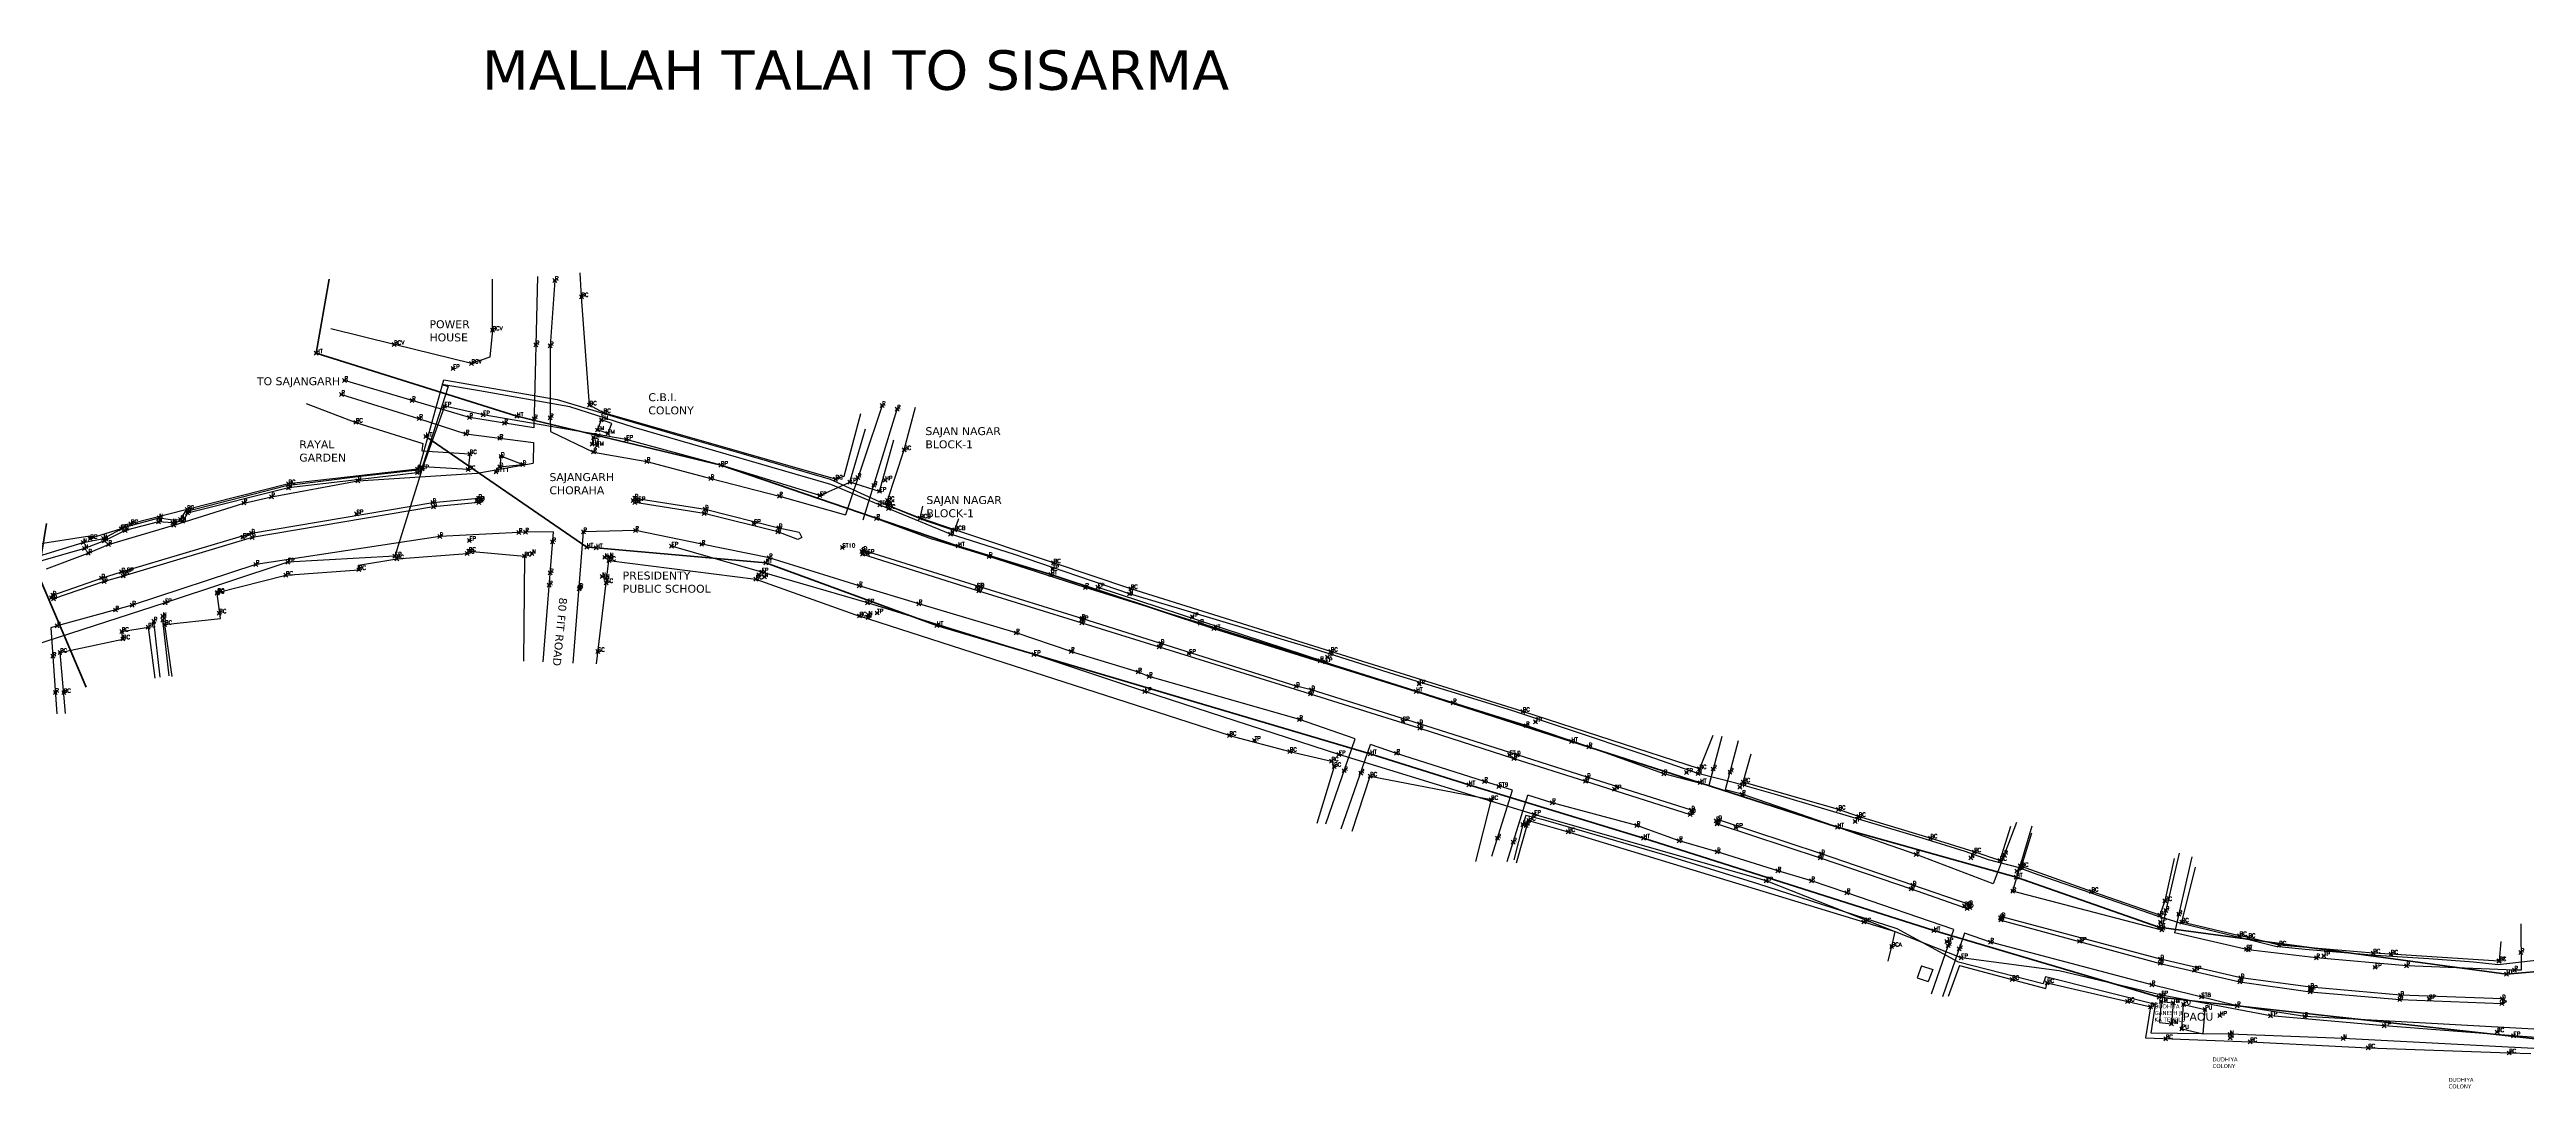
# Model space of a CAD drawing. Extents: x -8268 to 23638, y -6524 to 6806.
# Drawn here: x -1727 to -1101, y 6009 to 6272 of the extents above; entities that cross this region are included whole.
import ezdxf

# ---------------------------------------------------------------- set-up
doc = ezdxf.new("R2010")
doc.units = 0
doc.header["$MEASUREMENT"] = 0
doc.header["$PDMODE"] = 35
doc.header["$PDSIZE"] = 0.5
doc.linetypes.add('ACAD_ISO14W100', pattern=[24, 12, -3, 0, -3, 0, -3, 0, -3])
doc.layers.add('2', color=1, linetype='Continuous')
for name, color, linetype, lineweight in [('DIVIDER', 1, 'Continuous', 30), ('DRG', 6, 'Continuous', 30), ('EP', 5, 'Continuous', 30), ('H-T-LINE', 1, 'ACAD_ISO14W100', 40), ('NALA', 4, 'Continuous', 30), ('PILLAR', 7, 'Continuous', 35), ('ROAD', 9, 'Continuous', 30), ('TEXT', 7, 'Continuous', 30)]:
    doc.layers.add(name, color=color, linetype=linetype, lineweight=lineweight)
doc.styles.get("Standard").update_dxf_attribs({"font": 'simplex.shx'})

msp = doc.modelspace()

# ---------------------------------------------------------------- linework, layer by layer
for p in [(-1599.679, 6213.211), (-1593.003, 6209.093), (-1615.457, 6200.606), (-1660.009, 6194.825), (-1640.342, 6196.987), (-1620.795, 6192.234), (-1604.515, 6196.908), (-1600.873, 6196.667), (-1652.858, 6187.945), (-1625.447, 6190.935), (-1653.639, 6184.389), (-1635.809, 6182.856), (-1627.604, 6181.452), (-1617.814, 6179.207), (-1609.29, 6178.864), (-1590.924, 6181.693), (-1587.373, 6179.776), (-1517.006, 6181.608), (-1513.204, 6180.704), (-1650, 6177.341), (-1633.966, 6178.31), (-1632.333, 6173.786), (-1622.204, 6174.399), (-1621.264, 6178.547), (-1613.657, 6173.305), (-1612.467, 6177.146), (-1604.957, 6178.227), (-1600.909, 6178.506), (-1589.92, 6173.497), (-1588.952, 6175.407), (-1587.954, 6177.971), (-1586.287, 6174.486), (-1581.641, 6173.029), (-1621.208, 6169.389), (-1613.32, 6168.749), (-1607.842, 6166.683), (-1590.304, 6171.852), (-1589.956, 6169.837), (-1589.038, 6171.477), (-1576.46, 6167.435), (-1557.735, 6166.483), (-1511.4, 6170.379), (-1667.047, 6160.746), (-1667.03, 6161.771), (-1649.539, 6162.551), (-1634.465, 6164.614), (-1634.398, 6165.486), (-1633.225, 6165.574), (-1621.584, 6165.383), (-1614.58, 6164.842), (-1613.641, 6166.062), (-1560.3, 6163.131), (-1528.747, 6162.949), (-1525.159, 6162.195), (-1523.11, 6163.411), (-1519.092, 6161.421), (-1516.241, 6162.744), (-1692.673, 6155.323), (-1692.53, 6154.42), (-1678.354, 6156.949), (-1671.33, 6158.513), (-1649.83, 6154.21), (-1630.581, 6157.08), (-1630.391, 6155.963), (-1619.393, 6157.603), (-1618.981, 6158.135), (-1618.909, 6157.104), (-1618.313, 6157.622), (-1579.923, 6157.558), (-1579.482, 6158.15), (-1579.474, 6157.093), (-1578.581, 6157.525), (-1561.93, 6154.314), (-1561.727, 6155.374), (-1542.954, 6158.702), (-1532.728, 6158.81), (-1517.647, 6159.898), (-1517.589, 6156.469), (-1515.67, 6156.398), (-1515.614, 6157.597), (-1515.359, 6155.556), (-1717.138, 6147.937), (-1713.766, 6148.003), (-1709.335, 6150.435), (-1708.284, 6149.958), (-1706.846, 6151.715), (-1699.896, 6152.154), (-1699.738, 6153.177), (-1696.28, 6151.949), (-1696.018, 6151.366), (-1694.323, 6152.811), (-1693.794, 6152.356), (-1678.556, 6148.279), (-1676.42, 6149.311), (-1676.242, 6148.249), (-1628.807, 6148.471), (-1621.318, 6147.458), (-1608.816, 6149.526), (-1607.153, 6149.602), (-1592.441, 6149.663), (-1579.344, 6150.031), (-1549.401, 6151.789), (-1543.37, 6149.668), (-1543.086, 6150.712), (-1518.389, 6153.063), (-1507.388, 6153.114), (-1499.702, 6149.087), (-1498.631, 6150.144), (-1718.91, 6146.971), (-1718.582, 6145.459), (-1717.622, 6144.28), (-1713.527, 6147.398), (-1712.519, 6146.46), (-1675.259, 6141.424), (-1667.184, 6142.005), (-1640.166, 6143.534), (-1639.657, 6142.848), (-1621.835, 6144.219), (-1621.463, 6144.741), (-1607.402, 6143.552), (-1605.479, 6144.22), (-1600.283, 6147.122), (-1591.622, 6145.789), (-1589.275, 6145.588), (-1587.053, 6143.211), (-1586.087, 6142.389), (-1585.809, 6143.325), (-1570.228, 6146.039), (-1562.594, 6146.507), (-1546.411, 6141.853), (-1545.508, 6143.104), (-1527.041, 6145.726), (-1527.041, 6145.726), (-1522.138, 6144.706), (-1521.949, 6144.027), (-1521.661, 6144.977), (-1520.697, 6144.156), (-1497.738, 6146.08), (-1489.974, 6143.408), (-1473.638, 6141.79), (-1714.278, 6137.99), (-1713.636, 6137.07), (-1709.204, 6139.516), (-1708.827, 6138.493), (-1707.888, 6139.536), (-1667.679, 6138.671), (-1649.234, 6140.096), (-1601.149, 6136.214), (-1600.904, 6139.3), (-1593.586, 6135.237), (-1593.438, 6135.575), (-1587.752, 6138.378), (-1586.818, 6137.971), (-1586.734, 6136.8), (-1548.897, 6137.714), (-1548.154, 6138.833), (-1547.416, 6139.507), (-1546.735, 6138.295), (-1522.806, 6136.02), (-1493.042, 6135.661), (-1492.009, 6135.667), (-1474.328, 6138.875), (-1473.882, 6140.249), (-1465.626, 6135.608), (-1462.454, 6135.662), (-1454.15, 6135.294), (-1726.911, 6133.016), (-1726.605, 6133.665), (-1726.418, 6132.696), (-1710.783, 6129.903), (-1706.508, 6131.131), (-1698.233, 6131.743), (-1685.037, 6134.112), (-1684.964, 6134.31), (-1684.525, 6129.129), (-1520.691, 6131.681), (-1518.255, 6129.14), (-1507.683, 6131.474), (-1492.583, 6134.728), (-1454.489, 6133.95), (-1725.522, 6125.897), (-1709.184, 6124.495), (-1708.875, 6122.566), (-1702.472, 6125.544), (-1701.073, 6127.051), (-1698.803, 6127.364), (-1698.788, 6128.309), (-1698.258, 6126.264), (-1522.705, 6128.382), (-1520.504, 6127.993), (-1520.393, 6128.606), (-1503.168, 6125.966), (-1483.086, 6124.093), (-1466.583, 6127.412), (-1466.484, 6126.684), (-1466.468, 6127.754), (-1438.577, 6128.195), (-1436.582, 6126.542), (-1433.119, 6125.194), (-1726.622, 6118.199), (-1724.782, 6119.181), (-1588.84, 6119.383), (-1478.619, 6118.635), (-1469.22, 6119.446), (-1446.954, 6120.586), (-1446.545, 6121.471), (-1439.429, 6118.93), (-1406.24, 6117.082), (-1404.886, 6116.801), (-1404.446, 6117.993), (-1403.569, 6119.421), (-1452.237, 6114.233), (-1449.474, 6113.107), (-1412.312, 6110.609), (-1381.233, 6111.204), (-1725.967, 6109.061), (-1723.842, 6109.008), (-1450.55, 6109.273), (-1408.756, 6108.702), (-1408.462, 6109.737), (-1382.003, 6109.285), (-1372.639, 6106.435), (-1355.036, 6104.252), (-1429.212, 6098.213), (-1411.527, 6102.197), (-1385.373, 6101.896), (-1381.164, 6101.146), (-1381.074, 6100.026), (-1354.242, 6100.666), (-1351.808, 6101.629), (-1422.855, 6096.953), (-1413.929, 6094.119), (-1403.426, 6091.711), (-1401.55, 6093.341), (-1393.596, 6093.527), (-1386.947, 6093.667), (-1358.409, 6093.318), (-1357.31, 6092.354), (-1356.504, 6093.254), (-1342.761, 6096.678), (-1338.369, 6095.286), (-1402.734, 6090.327), (-1400.186, 6089.283), (-1396.022, 6088.692), (-1393.638, 6087.872), (-1368.669, 6085.708), (-1364.761, 6086.571), (-1361.134, 6085.258), (-1361.134, 6085.258), (-1339.224, 6086.598), (-1338.803, 6087.605), (-1319.373, 6088.489), (-1313.644, 6088.837), (-1310.768, 6088.577), (-1310.384, 6089.738), (-1310.241, 6086.249), (-1306.923, 6089.711), (-1302.675, 6088.935), (-1300.156, 6085.147), (-1299.354, 6086.408), (-1363.058, 6081.959), (-1347.612, 6081.177), (-1331.859, 6084.642), (-1312.432, 6079.32), (-1312.225, 6078.682), (-1299.589, 6083.306), (-1275.251, 6079.461), (-1355.055, 6075.655), (-1354.2, 6075.408), (-1353.571, 6076.692), (-1352.18, 6078.246), (-1343.593, 6073.83), (-1326.242, 6075.423), (-1312.738, 6078.222), (-1306.16, 6076.602), (-1305.959, 6075.87), (-1305.934, 6075.919), (-1305.574, 6076.891), (-1301.188, 6074.929), (-1275.505, 6075.038), (-1271.049, 6076.452), (-1270.158, 6077.671), (-1361.478, 6072.259), (-1357.481, 6071.231), (-1324.534, 6072.254), (-1315.515, 6071.576), (-1305.939, 6068.755), (-1279.883, 6067.232), (-1279.585, 6068.27), (-1255.601, 6068.122), (-1252.042, 6072.21), (-1241.813, 6067.279), (-1240.963, 6068.731), (-1234.476, 6066.556), (-1233.349, 6068.074), (-1293.545, 6061.397), (-1290.616, 6063.934), (-1282.062, 6061.419), (-1256.45, 6060.349), (-1230.36, 6062.336), (-1230.186, 6063.864), (-1229.337, 6065.258), (-1229.013, 6065.028), (-1273.131, 6058.438), (-1256.908, 6059.378), (-1243.412, 6055.104), (-1242.725, 6054.406), (-1242.197, 6055.424), (-1242.027, 6054.71), (-1231.235, 6058.808), (-1211.333, 6058.74), (-1192.735, 6056.404), (-1192.505, 6053.911), (-1268.822, 6051.033), (-1251.127, 6048.843), (-1234.29, 6052.091), (-1234.23, 6051.536), (-1233.955, 6052.357), (-1194.247, 6049.685), (-1194.051, 6052.772), (-1193.907, 6051.017), (-1193.517, 6049.009), (-1189.265, 6052.987), (-1188.461, 6050.999), (-1173.861, 6047.567), (-1261.813, 6044.858), (-1247.834, 6046.068), (-1247.542, 6045.045), (-1244.778, 6044.237), (-1244.217, 6041.974), (-1236.849, 6045.928), (-1214.315, 6046.15), (-1193.837, 6041.673), (-1172.174, 6044.187), (-1171.666, 6043.981), (-1171.656, 6047.107), (-1163.854, 6045.191), (-1154.477, 6041.968), (-1152.575, 6042.495), (-1140.091, 6043.174), (-1135.607, 6042.903), (-1108.339, 6041.113), (-1108.264, 6041.21), (-1102.764, 6043.301), (-1231.354, 6036.476), (-1222.52, 6035.663), (-1196.051, 6035.131), (-1193.93, 6040.581), (-1185.27, 6038.842), (-1173.787, 6035.94), (-1173.551, 6036.932), (-1139.642, 6039.577), (-1131.658, 6039.923), (-1106.401, 6037.862), (-1104.376, 6038.868), (-1202.215, 6030.933), (-1196.376, 6029.591), (-1194.238, 6032.051), (-1193.738, 6030.922), (-1193.649, 6032.567), (-1190.696, 6030.605), (-1188.076, 6030.214), (-1183.536, 6032.117), (-1182.616, 6028.942), (-1174.464, 6029.838), (-1156.046, 6033.397), (-1155.93, 6034.528), (-1155.92, 6034.009), (-1133.411, 6031.468), (-1133.204, 6032.501), (-1125.99, 6031.582), (-1107.593, 6030.442), (-1107.483, 6031.587), (-1191.114, 6025.285), (-1188.514, 6024.057), (-1178.856, 6027.43), (-1176.302, 6022.639), (-1166.055, 6027.321), (-1157.396, 6027.143), (-1137.302, 6024.785), (-1108.782, 6023.226), (-1104.62, 6022.248), (-1192.561, 6021.535), (-1176.278, 6021.74), (-1171.197, 6020.769), (-1147.685, 6021.552), (-1141.361, 6019.189), (-1105.736, 6017.919)]:
    msp.add_point(p)
at = {"layer": 'DIVIDER', "linetype": 'Continuous'}
for p, q in [((-1234.23, 6051.536), (-1193.93, 6040.581)), ((-1193.93, 6040.581), (-1173.787, 6035.94)), ((-1173.787, 6035.94), (-1156.046, 6033.397)), ((-1156.046, 6033.397), (-1133.411, 6031.468)), ((-1133.411, 6031.468), (-1107.593, 6030.442))]:
    msp.add_line(p, q, dxfattribs=at)
for points in [[(-1618.981, 6158.135), (-1618.313, 6157.622), (-1618.909, 6157.104), (-1630.391, 6155.963), (-1676.242, 6148.249), (-1708.827, 6138.493), (-1713.636, 6137.07), (-1726.418, 6132.696), (-1726.911, 6133.016), (-1726.605, 6133.665), (-1714.278, 6137.99), (-1709.204, 6139.516), (-1676.42, 6149.311), (-1630.581, 6157.08), (-1618.981, 6158.135)], [(-1543.37, 6149.668), (-1561.93, 6154.314), (-1579.474, 6157.093), (-1579.923, 6157.558), (-1579.482, 6158.15), (-1561.727, 6155.374), (-1543.086, 6150.712), (-1537.919, 6149.585), (-1537.283, 6148.222), (-1538.289, 6147.737), (-1543.37, 6149.668)], [(-1521.661, 6144.977), (-1522.138, 6144.706), (-1521.949, 6144.027), (-1492.583, 6134.728), (-1466.484, 6126.684), (-1446.954, 6120.586), (-1408.756, 6108.702), (-1381.074, 6100.026), (-1357.31, 6092.354), (-1339.224, 6086.598), (-1312.738, 6078.222), (-1312.225, 6078.682), (-1312.432, 6079.32), (-1338.803, 6087.605), (-1356.504, 6093.254), (-1381.164, 6101.146), (-1408.462, 6109.737), (-1412.312, 6110.609), (-1446.545, 6121.471), (-1466.468, 6127.754), (-1492.009, 6135.667), (-1521.661, 6144.977)], [(-1305.574, 6076.891), (-1306.16, 6076.602), (-1305.959, 6075.87), (-1279.883, 6067.232), (-1256.908, 6059.378), (-1242.725, 6054.406), (-1242.027, 6054.71), (-1242.197, 6055.424), (-1256.45, 6060.349), (-1279.585, 6068.27), (-1305.574, 6076.891)], [(-1107.593, 6030.442), (-1106.3, 6030.957), (-1107.483, 6031.587), (-1133.204, 6032.501), (-1155.93, 6034.528), (-1173.551, 6036.932), (-1193.837, 6041.673), (-1233.955, 6052.357)]]:
    msp.add_lwpolyline(points, dxfattribs=at)
at = {"layer": 'DRG', "linetype": 'Continuous'}
for p, q in [((-1590.304, 6171.852), (-1589.92, 6173.497)), ((-1588.654, 6173.122), (-1589.92, 6173.497)), ((-1589.038, 6171.477), (-1588.654, 6173.122)), ((-1588.952, 6175.407), (-1587.954, 6177.971)), ((-1586.287, 6174.486), (-1588.952, 6175.407)), ((-1585.289, 6177.05), (-1587.954, 6177.971)), ((-1586.287, 6174.486), (-1585.289, 6177.05)), ((-1589.038, 6171.477), (-1590.304, 6171.852)), ((-1473.638, 6141.79), (-1498.631, 6150.144)), ((-1649.365, 6141.214), (-1639.657, 6142.848)), ((-1639.657, 6142.848), (-1621.835, 6144.219)), ((-1621.835, 6144.219), (-1621.463, 6144.741)), ((-1621.463, 6144.741), (-1607.402, 6143.552)), ((-1607.402, 6143.552), (-1607.636, 6116.928)), ((-1454.15, 6135.294), (-1473.638, 6141.79)), ((-1684.964, 6134.31), (-1667.679, 6138.671)), ((-1667.679, 6138.671), (-1649.234, 6140.096)), ((-1649.234, 6140.096), (-1649.365, 6141.214)), ((-1685.037, 6134.112), (-1684.964, 6134.31)), ((-1684.222, 6127.729), (-1685.037, 6134.112)), ((-1403.569, 6119.421), (-1454.15, 6135.294)), ((-1709.184, 6124.495), (-1702.472, 6125.544)), ((-1708.875, 6122.566), (-1709.184, 6124.495)), ((-1702.472, 6125.544), (-1700.791, 6112.67)), ((-1698.258, 6126.264), (-1684.222, 6127.729)), ((-1696.398, 6113.096), (-1698.258, 6126.264)), ((-1724.782, 6119.181), (-1708.875, 6122.566)), ((-1723.357, 6103.76), (-1724.782, 6119.181)), ((-1355.036, 6104.252), (-1403.569, 6119.421)), ((-1723.842, 6109.008), (-1723.842, 6109.008)), ((-1310.384, 6089.738), (-1355.036, 6104.252)), ((-1429.212, 6098.213), (-1413.929, 6094.119)), ((-1307.057, 6098.219), (-1310.384, 6089.738)), ((-1413.929, 6094.119), (-1403.426, 6091.711)), ((-1403.426, 6091.711), (-1402.734, 6090.327)), ((-1299.354, 6086.408), (-1297.336, 6093.523)), ((-1402.734, 6090.327), (-1407.115, 6075.897)), ((-1398.169, 6074.005), (-1393.638, 6087.872)), ((-1393.638, 6087.872), (-1363.058, 6081.959)), ((-1275.251, 6079.461), (-1299.354, 6086.408)), ((-1363.058, 6081.959), (-1367.044, 6066.302)), ((-1270.158, 6077.671), (-1275.251, 6079.461)), ((-1356.631, 6065.947), (-1353.571, 6076.692)), ((-1353.571, 6076.692), (-1343.593, 6073.83)), ((-1343.593, 6073.83), (-1260.899, 6048.618)), ((-1252.042, 6072.21), (-1270.158, 6077.671)), ((-1231.742, 6075.165), (-1234.476, 6066.556)), ((-1229.013, 6065.028), (-1226.364, 6073.547)), ((-1240.963, 6068.731), (-1252.042, 6072.21)), ((-1234.476, 6066.556), (-1240.963, 6068.731)), ((-1190.414, 6067.088), (-1192.735, 6056.404)), ((-1211.333, 6058.74), (-1229.013, 6065.028)), ((-1188.461, 6050.999), (-1185.032, 6064.93)), ((-1194.051, 6052.772), (-1211.333, 6058.74)), ((-1192.735, 6056.404), (-1194.051, 6052.772)), ((-1261.813, 6044.858), (-1260.899, 6048.618)), ((-1173.861, 6047.567), (-1188.461, 6050.999)), ((-1262.714, 6041.127), (-1261.801, 6044.886)), ((-1171.656, 6047.107), (-1173.861, 6047.567)), ((-1163.854, 6045.191), (-1171.656, 6047.107)), ((-1140.091, 6043.174), (-1163.854, 6045.191)), ((-1135.607, 6042.903), (-1140.091, 6043.174)), ((-1108.339, 6041.113), (-1135.607, 6042.903)), ((-1107.818, 6046.099), (-1108.264, 6041.21)), ((-1255.403, 6036.943), (-1252.601, 6035.972)), ((-1254.247, 6039.982), (-1255.402, 6036.944)), ((-1254.243, 6039.982), (-1251.445, 6039.01)), ((-1254.243, 6039.982), (-1251.445, 6039.01)), ((-1251.445, 6039.01), (-1252.601, 6035.972)), ((-1244.677, 6040.025), (-1222.863, 6034.215)), ((-1222.863, 6034.215), (-1222.52, 6035.663)), ((-1222.52, 6035.663), (-1196.335, 6029.593)), ((-1108.264, 6041.21), (-1108.339, 6041.113)), ((-1196.376, 6029.591), (-1197.693, 6021.725)), ((-1193.738, 6030.922), (-1194.156, 6025.602)), ((-1193.738, 6030.922), (-1190.696, 6030.605)), ((-1190.696, 6030.605), (-1191.114, 6025.285)), ((-1188.514, 6024.057), (-1188.076, 6030.214)), ((-1188.076, 6030.214), (-1182.616, 6028.942)), ((-1194.156, 6025.602), (-1191.114, 6025.285)), ((-1188.514, 6024.057), (-1183.054, 6022.785)), ((-1183.054, 6022.785), (-1182.616, 6028.942)), ((-1197.693, 6021.725), (-1171.197, 6020.769)), ((-1171.197, 6020.769), (-1141.361, 6019.189)), ((-1141.361, 6019.189), (-1105.736, 6017.919)), ((-1105.736, 6017.919), (-1100.237, 6017.774))]:
    msp.add_line(p, q, dxfattribs=at)
for points in [[(-1615.457, 6200.606), (-1615.457, 6213.52)], [(-1528.747, 6162.949), (-1587.373, 6179.776), (-1590.924, 6181.693), (-1593.003, 6209.093), (-1593.301, 6215.096)], [(-1615.457, 6200.606), (-1616.179, 6193.837), (-1620.795, 6192.234), (-1640.342, 6196.987), (-1656.338, 6201)], [(-1662.556, 6182.07), (-1650, 6177.341), (-1633.074, 6172.027), (-1633.356, 6170.144), (-1621.208, 6169.389), (-1621.584, 6165.383), (-1634.369, 6166.219), (-1634.398, 6165.486), (-1667.03, 6161.771), (-1692.673, 6155.323), (-1706.846, 6151.715), (-1709.35, 6151.282), (-1709.335, 6150.435), (-1717.138, 6147.937), (-1717.28, 6148.599), (-1731.305, 6146.345), (-1732.936, 6158.42)], [(-1528.747, 6162.949), (-1526.538, 6163.707), (-1522.366, 6179.61)], [(-1511.4, 6170.379), (-1508.58, 6181.184)], [(-1507.388, 6153.114), (-1515.67, 6156.398), (-1515.614, 6157.597), (-1511.4, 6170.379)], [(-1498.631, 6150.144), (-1507.388, 6153.114), (-1506.693, 6156.112)], [(-1498.631, 6150.144), (-1497.604, 6153.072)], [(-1589.213, 6116.298), (-1586.734, 6136.8), (-1586.087, 6142.389), (-1548.897, 6137.714), (-1522.705, 6128.382)], [(-1429.212, 6098.213), (-1522.705, 6128.382)], [(-1244.677, 6040.025), (-1247.518, 6032.173)]]:
    msp.add_lwpolyline(points, dxfattribs=at)
at = {"layer": 'EP', "linetype": 'Continuous'}
for points in [[(-1532.728, 6158.81), (-1557.735, 6166.483), (-1581.641, 6173.029), (-1617.814, 6179.207), (-1627.604, 6181.452), (-1633.225, 6165.574), (-1640.166, 6143.534), (-1667.184, 6142.005), (-1698.233, 6131.743), (-1743.3, 6117.112), (-1791.303, 6095.515), (-1811.701, 6088.378), (-1862.675, 6077.089), (-1885.724, 6076.67), (-1917.774, 6087.153), (-1921.763, 6074.166)], [(-1532.728, 6158.81), (-1525.159, 6162.195), (-1521.192, 6175.697)], [(-1517.647, 6159.898), (-1514.054, 6172.91)], [(-1517.647, 6159.898), (-1525.159, 6162.195)], [(-1450.55, 6109.273), (-1478.619, 6118.635), (-1520.691, 6131.681), (-1547.416, 6139.507), (-1570.228, 6146.039)], [(-1462.454, 6135.662), (-1404.886, 6116.801)], [(-996.98, 6018.995), (-1024.681, 6019.684), (-1071.601, 6019.785), (-1104.62, 6022.248), (-1137.302, 6024.785), (-1166.055, 6027.321), (-1193.649, 6032.567), (-1219.508, 6038.655), (-1244.217, 6041.974), (-1293.545, 6061.397), (-1352.18, 6078.246), (-1401.55, 6093.341), (-1450.55, 6109.273)]]:
    msp.add_lwpolyline(points, dxfattribs=at)
at = {"layer": 'H-T-LINE', "linetype": 'Continuous'}
for p, q in [((-1497.738, 6146.08), (-1557.735, 6166.483)), ((-1474.328, 6138.875), (-1497.738, 6146.08)), ((-1433.119, 6125.194), (-1474.328, 6138.875)), ((-1382.003, 6109.285), (-1433.119, 6125.194)), ((-1342.761, 6096.678), (-1382.003, 6109.285)), ((-1310.241, 6086.249), (-1342.761, 6096.678)), ((-1275.505, 6075.038), (-1310.241, 6086.249)), ((-1230.36, 6062.336), (-1275.505, 6075.038)), ((-1194.247, 6049.685), (-1230.36, 6062.336)), ((-1094.677, 6038.894), (-1106.401, 6037.862)), ((-1106.401, 6037.862), (-1106.401, 6037.862))]:
    msp.add_line(p, q, dxfattribs=at)
for points in [[(-1557.735, 6166.483), (-1609.29, 6178.864), (-1660.009, 6194.825), (-1656.708, 6213.523)], [(-1632.333, 6173.786), (-1591.622, 6145.789), (-1589.275, 6145.588), (-1546.411, 6141.853), (-1503.168, 6125.966), (-1393.596, 6093.527)], [(-1728.182, 6151.77), (-1730.308, 6138.837), (-1718.187, 6110.355)], [(-1393.596, 6093.527), (-1368.669, 6085.708), (-1324.534, 6072.254), (-1251.127, 6048.843), (-1194.238, 6032.051), (-1071.784, 6018.435), (-1062.888, 6018.996), (-992.982, 6015.88), (-937.099, 6015.09)], [(-1106.401, 6037.862), (-1194.247, 6049.685)]]:
    msp.add_lwpolyline(points, dxfattribs=at)
at = {"layer": 'NALA', "linetype": 'Continuous'}
for points in [[(-1735.159, 6141.996), (-1718.91, 6146.971), (-1713.766, 6148.003), (-1708.496, 6150.837), (-1699.738, 6153.177), (-1696.233, 6152.654), (-1694.323, 6152.811), (-1693.048, 6154.808), (-1667.553, 6161.36), (-1648.866, 6163.726), (-1634.372, 6165.355), (-1634.126, 6165.355), (-1627.788, 6188.105), (-1599.098, 6183.113), (-1582.534, 6178.141), (-1568.061, 6173.948), (-1552.726, 6169.515), (-1530.077, 6162.992), (-1515.67, 6156.398), (-1506.098, 6152.521), (-1499.114, 6150.134)], [(-1499.702, 6149.087), (-1516.297, 6155.924), (-1529.926, 6161.619), (-1579.683, 6176.003), (-1595.926, 6181.225), (-1618.769, 6185.286), (-1628.272, 6186.908), (-1626.666, 6186.402), (-1626.666, 6186.402), (-1626.666, 6186.402), (-1633.726, 6164.381), (-1634.465, 6164.614), (-1667.047, 6160.746), (-1692.53, 6154.42), (-1693.794, 6152.356), (-1696.28, 6151.949), (-1699.896, 6152.154), (-1708.284, 6149.958), (-1713.527, 6147.398), (-1718.582, 6145.459), (-1734.686, 6140.826)], [(-1097.509, 6041.45), (-1108.554, 6040.198), (-1114.761, 6040.917), (-1126.082, 6041.761), (-1139.412, 6042.606), (-1157.315, 6044.069), (-1164.793, 6044.879), (-1172.924, 6046.893), (-1188.299, 6050.586), (-1194.592, 6052.502), (-1208.954, 6057.506), (-1225.016, 6063.072), (-1229.865, 6064.788), (-1237.317, 6066.769), (-1243.207, 6068.864), (-1254.145, 6072.266), (-1273.338, 6077.983), (-1290.628, 6083.111), (-1301.164, 6086.157), (-1310.768, 6088.577), (-1323.582, 6093.008), (-1344.273, 6099.951), (-1357.852, 6104.49), (-1374.002, 6109.433), (-1387.253, 6113.515), (-1407.987, 6120.092), (-1454.489, 6133.95), (-1483.566, 6143.95), (-1499.702, 6149.087)], [(-990.789, 6015.516), (-1008.576, 6016.054), (-1020.241, 6015.916), (-1040.051, 6016.428), (-1059.292, 6016.724), (-1069.261, 6017.71), (-1075.668, 6018.516), (-1091.464, 6018.643), (-1147.685, 6021.552), (-1176.302, 6022.639), (-1196.24, 6022.89), (-1195.136, 6030.14), (-1222.903, 6037.174), (-1223.534, 6035.409), (-1244.936, 6040.84), (-1260.463, 6049.293), (-1295.68, 6060.656), (-1318.464, 6067.724), (-1349.206, 6076.69), (-1354.296, 6077.937), (-1355.055, 6075.655), (-1357.317, 6066.719)]]:
    msp.add_lwpolyline(points, dxfattribs=at)
at = {"layer": 'PILLAR', "linetype": 'Continuous'}
for p, q in [((-1233.955, 6052.357), (-1234.29, 6052.091)), ((-1234.29, 6052.091), (-1234.23, 6051.536))]:
    msp.add_line(p, q, dxfattribs=at)
at = {"layer": 'ROAD', "linetype": 'Continuous'}
for p, q in [((-1600.909, 6178.506), (-1600.797, 6175.047)), ((-1600.797, 6175.047), (-1589.956, 6169.837)), ((-1619.326, 6164.487), (-1605.221, 6167.056)), ((-1589.956, 6169.837), (-1576.46, 6167.435)), ((-1576.46, 6167.435), (-1560.3, 6163.131)), ((-1671.33, 6158.513), (-1649.539, 6162.551)), ((-1649.539, 6162.551), (-1619.326, 6164.487)), ((-1560.3, 6163.131), (-1542.954, 6158.702)), ((-1696.018, 6151.366), (-1678.354, 6156.949)), ((-1678.354, 6156.949), (-1671.33, 6158.513)), ((-1542.954, 6158.702), (-1526.267, 6153.998)), ((-1712.519, 6146.46), (-1696.018, 6151.366)), ((-1602.693, 6116.759), (-1600.084, 6149.631)), ((-1595.073, 6116.498), (-1592.441, 6149.663)), ((-1518.389, 6153.063), (-1504.28, 6147.8)), ((-1728.215, 6140.268), (-1717.622, 6144.28)), ((-1717.622, 6144.28), (-1712.519, 6146.46)), ((-1727.138, 6125.393), (-1725.582, 6103.686)), ((-1699.504, 6112.962), (-1701.073, 6127.051)), ((-1697.232, 6113.258), (-1698.803, 6127.364)), ((-1304.766, 6097.946), (-1308.022, 6085.515)), ((-1404.855, 6075.83), (-1397.405, 6097.296)), ((-1400.928, 6074.555), (-1393.506, 6095.943)), ((-1300.6, 6096.855), (-1303.857, 6084.424)), ((-1364.761, 6086.571), (-1364.761, 6086.571)), ((-1364.761, 6086.571), (-1364.761, 6086.571)), ((-1306.923, 6089.711), (-1308.022, 6085.515)), ((-1362.908, 6067.711), (-1357.677, 6084.343)), ((-1359.024, 6066.325), (-1353.746, 6083.106)), ((-1230.235, 6076.22), (-1236.17, 6060.695)), ((-1226.396, 6075.252), (-1231.235, 6058.808)), ((-1189.168, 6068.415), (-1193.588, 6049.204)), ((-1185.928, 6067.491), (-1190.348, 6048.28)), ((-1251.752, 6032.835), (-1246.134, 6049.129)), ((-1243.414, 6048.192), (-1248.956, 6032.12)), ((-1102.828, 6050.567), (-1102.725, 6038.883))]:
    msp.add_line(p, q, dxfattribs=at)
for points in [[(-1604.106, 6214.182), (-1605.011, 6175.959)], [(-1599.679, 6213.211), (-1600.873, 6196.667), (-1600.909, 6178.256)], [(-1605.011, 6175.959), (-1621.264, 6178.547), (-1635.809, 6182.856), (-1652.858, 6187.945)], [(-1653.639, 6184.389), (-1634.169, 6178.31), (-1622.204, 6174.399), (-1605.099, 6172.21)], [(-1517.006, 6181.608), (-1526.267, 6153.998)], [(-1521.748, 6152.724), (-1513.204, 6180.704)], [(-1607.842, 6166.683), (-1613.32, 6168.749), (-1613.641, 6166.062), (-1607.842, 6166.683)], [(-1605.099, 6172.21), (-1605.221, 6167.056)], [(-1600.084, 6149.631), (-1607.153, 6149.602), (-1608.816, 6149.526), (-1628.807, 6148.471), (-1675.259, 6141.424), (-1706.508, 6131.131), (-1710.783, 6129.903), (-1725.522, 6125.897), (-1727.138, 6125.393)], [(-1592.441, 6149.663), (-1592.691, 6149.662)], [(-1469.22, 6119.446), (-1483.086, 6124.093), (-1507.683, 6131.474), (-1522.806, 6136.02), (-1545.508, 6143.104), (-1562.594, 6146.507), (-1579.344, 6150.031), (-1592.441, 6149.663), (-1592.441, 6149.663)], [(-1307.733, 6085.44), (-1319.373, 6088.489), (-1338.369, 6095.286), (-1354.242, 6100.666), (-1372.639, 6106.435), (-1406.24, 6117.082), (-1436.582, 6126.542), (-1465.626, 6135.608), (-1489.974, 6143.408), (-1504.28, 6147.8)], [(-1397.405, 6097.296), (-1411.527, 6102.197), (-1449.474, 6113.107), (-1449.474, 6113.107)], [(-1357.677, 6084.343), (-1364.761, 6086.571), (-1386.947, 6093.667), (-1393.506, 6095.943)], [(-1246.134, 6049.129), (-1273.131, 6058.438), (-1282.062, 6061.419), (-1290.616, 6063.934), (-1305.939, 6068.755), (-1315.515, 6071.576), (-1326.242, 6075.423), (-1347.612, 6081.177), (-1353.746, 6083.106)], [(-1236.17, 6060.695), (-1255.601, 6068.122), (-1299.589, 6083.306), (-1303.857, 6084.424)], [(-1193.517, 6049.009), (-1231.235, 6058.808), (-1231.485, 6058.904)], [(-1069.635, 6023.167), (-1076.501, 6023.114), (-1099.485, 6023.933), (-1157.396, 6027.143), (-1174.464, 6029.838), (-1196.051, 6035.131), (-1236.849, 6045.928), (-1243.414, 6048.192)], [(-1102.725, 6038.883), (-1104.376, 6038.868), (-1131.658, 6039.923), (-1154.477, 6041.968), (-1171.666, 6043.981), (-1190.348, 6048.28)]]:
    msp.add_lwpolyline(points, dxfattribs=at)
at = {"layer": 'TEXT', "linetype": 'Continuous'}
msp.add_lwpolyline([(-1469.22, 6119.446), (-1452.237, 6114.233), (-1449.474, 6113.107)], dxfattribs=at)

# ---------------------------------------------------------------- texts
at = {"layer": '2'}
for s, p in [('R', (-1599.679, 6213.211)), ('BC', (-1593.003, 6209.093)), ('BCV', (-1615.457, 6200.606)), ('HT', (-1660.009, 6194.825)), ('BCV', (-1640.342, 6196.987)), ('EP', (-1625.447, 6190.935)), ('BCV', (-1620.795, 6192.234)), ('R', (-1604.515, 6196.908)), ('R', (-1600.873, 6196.667)), ('R', (-1652.858, 6187.945)), ('R', (-1653.639, 6184.389)), ('R', (-1635.809, 6182.856)), ('R', (-1633.966, 6178.31)), ('EP', (-1627.604, 6181.452)), ('R', (-1621.264, 6178.547)), ('EP', (-1617.814, 6179.207)), ('HT', (-1609.29, 6178.864)), ('R', (-1600.909, 6178.506)), ('BC', (-1590.924, 6181.693)), ('BC', (-1587.373, 6179.776)), ('R', (-1517.006, 6181.608)), ('R', (-1513.204, 6180.704)), ('BC', (-1650, 6177.341)), ('HT', (-1632.333, 6173.786)), ('R', (-1622.204, 6174.399)), ('R', (-1613.657, 6173.305)), ('R', (-1612.467, 6177.146)), ('R', (-1604.957, 6178.227)), ('TM', (-1589.92, 6173.497)), ('TM', (-1588.952, 6175.407)), ('TM', (-1587.954, 6177.971)), ('TM', (-1586.287, 6174.486)), ('EP', (-1581.641, 6173.029)), ('BC', (-1621.208, 6169.389)), ('D', (-1613.641, 6166.062)), ('D', (-1613.32, 6168.749)), ('D', (-1607.842, 6166.683)), ('TM', (-1590.304, 6171.852)), ('R', (-1589.956, 6169.837)), ('TM', (-1589.038, 6171.477)), ('R', (-1576.46, 6167.435)), ('DP', (-1557.735, 6166.483)), ('BC', (-1511.4, 6170.379)), ('N', (-1667.047, 6160.746)), ('BC', (-1667.03, 6161.771)), ('R', (-1649.539, 6162.551)), ('N', (-1634.465, 6164.614)), ('BC', (-1634.398, 6165.486)), ('EP', (-1633.225, 6165.574)), ('BC', (-1621.584, 6165.383)), ('ST11', (-1614.58, 6164.842)), ('R', (-1560.3, 6163.131)), ('BC', (-1528.747, 6162.949)), ('EP', (-1525.159, 6162.195)), ('R', (-1523.11, 6163.411)), ('R', (-1519.092, 6161.421)), ('EP', (-1517.647, 6159.898)), ('HP', (-1516.241, 6162.744)), ('BC', (-1692.673, 6155.323)), ('N', (-1692.53, 6154.42)), ('R', (-1678.354, 6156.949)), ('R', (-1671.33, 6158.513)), ('SP', (-1649.83, 6154.21)), ('D', (-1630.581, 6157.08)), ('D', (-1630.391, 6155.963)), ('SP', (-1619.393, 6157.603)), ('D', (-1618.981, 6158.135)), ('D', (-1618.909, 6157.104)), ('D', (-1618.313, 6157.622)), ('D', (-1579.923, 6157.558)), ('D', (-1579.482, 6158.15)), ('D', (-1579.474, 6157.093)), ('SP', (-1578.581, 6157.525)), ('D', (-1561.93, 6154.314)), ('D', (-1561.727, 6155.374)), ('R', (-1542.954, 6158.702)), ('EP', (-1532.728, 6158.81)), ('TP', (-1517.589, 6156.469)), ('BC', (-1515.67, 6156.398)), ('BC', (-1515.614, 6157.597)), ('BC', (-1515.359, 6155.556)), ('N', (-1718.91, 6146.971)), ('BC', (-1717.138, 6147.937)), ('N', (-1713.766, 6148.003)), ('N', (-1713.527, 6147.398)), ('BC', (-1709.335, 6150.435)), ('N', (-1708.284, 6149.958)), ('BC', (-1706.846, 6151.715)), ('N', (-1699.896, 6152.154)), ('N', (-1699.738, 6153.177)), ('N', (-1696.28, 6151.949)), ('R', (-1696.018, 6151.366)), ('N', (-1694.323, 6152.811)), ('N', (-1693.794, 6152.356)), ('SP', (-1678.556, 6148.279)), ('D', (-1676.42, 6149.311)), ('D', (-1676.242, 6148.249)), ('R', (-1628.807, 6148.471)), ('EP', (-1621.318, 6147.458)), ('R', (-1608.816, 6149.526)), ('R', (-1607.153, 6149.602)), ('R', (-1600.283, 6147.122)), ('R', (-1592.441, 6149.663)), ('R', (-1579.344, 6150.031)), ('SP', (-1549.401, 6151.789)), ('D', (-1543.37, 6149.668)), ('D', (-1543.086, 6150.712)), ('R', (-1518.389, 6153.063)), ('BCB', (-1507.388, 6153.114)), ('N', (-1499.702, 6149.087)), ('BCB', (-1498.631, 6150.144)), ('N', (-1718.582, 6145.459)), ('R', (-1717.622, 6144.28)), ('R', (-1712.519, 6146.46)), ('R', (-1675.259, 6141.424)), ('EP', (-1667.184, 6142.005)), ('EP', (-1640.166, 6143.534)), ('BC', (-1639.657, 6142.848)), ('BC', (-1621.835, 6144.219)), ('BC', (-1621.463, 6144.741)), ('BC', (-1607.402, 6143.552)), ('N', (-1605.479, 6144.22)), ('HT', (-1591.622, 6145.789)), ('HT', (-1589.275, 6145.588)), ('N', (-1587.053, 6143.211)), ('BC', (-1586.087, 6142.389)), ('N', (-1585.809, 6143.325)), ('EP', (-1570.228, 6146.039)), ('R', (-1562.594, 6146.507)), ('HT', (-1546.411, 6141.853)), ('R', (-1545.508, 6143.104)), ('ST10', (-1527.041, 6145.726)), ('ST10', (-1527.041, 6145.726)), ('D', (-1522.138, 6144.706)), ('D', (-1521.949, 6144.027)), ('D', (-1521.661, 6144.977)), ('SP', (-1520.697, 6144.156)), ('HT', (-1497.738, 6146.08)), ('R', (-1489.974, 6143.408)), ('BC', (-1473.638, 6141.79)), ('D', (-1714.278, 6137.99)), ('D', (-1713.636, 6137.07)), ('D', (-1709.204, 6139.516)), ('D', (-1708.827, 6138.493)), ('SP', (-1707.888, 6139.536)), ('BC', (-1667.679, 6138.671)), ('BC', (-1649.234, 6140.096)), ('R', (-1601.149, 6136.214)), ('R', (-1600.904, 6139.3)), ('R', (-1593.586, 6135.237)), ('R', (-1593.438, 6135.575)), ('N', (-1587.752, 6138.378)), ('N', (-1586.818, 6137.971)), ('SC', (-1586.734, 6136.8)), ('BC', (-1548.897, 6137.714)), ('TP', (-1548.154, 6138.833)), ('EP', (-1547.416, 6139.507)), ('N', (-1546.735, 6138.295)), ('R', (-1522.806, 6136.02)), ('SP', (-1493.042, 6135.661)), ('D', (-1492.583, 6134.728)), ('D', (-1492.009, 6135.667)), ('HT', (-1474.328, 6138.875)), ('TP', (-1473.882, 6140.249)), ('R', (-1465.626, 6135.608)), ('EP', (-1462.454, 6135.662)), ('BC', (-1454.15, 6135.294)), ('D', (-1726.911, 6133.016)), ('D', (-1726.605, 6133.665)), ('D', (-1726.418, 6132.696)), ('R', (-1710.783, 6129.903)), ('R', (-1706.508, 6131.131)), ('N', (-1698.788, 6128.309)), ('EP', (-1698.233, 6131.743)), ('BC', (-1685.037, 6134.112)), ('BC', (-1684.964, 6134.31)), ('BC', (-1684.525, 6129.129)), ('BC', (-1522.705, 6128.382)), ('EP', (-1520.691, 6131.681)), ('N', (-1520.393, 6128.606)), ('TP', (-1518.255, 6129.14)), ('R', (-1507.683, 6131.474)), ('N', (-1454.489, 6133.95)), ('TP', (-1438.577, 6128.195)), ('R', (-1725.522, 6125.897)), ('BC', (-1709.184, 6124.495)), ('BC', (-1708.875, 6122.566)), ('BC', (-1702.472, 6125.544)), ('R', (-1701.073, 6127.051)), ('R', (-1698.803, 6127.364)), ('BC', (-1698.258, 6126.264)), ('N', (-1520.504, 6127.993)), ('HT', (-1503.168, 6125.966)), ('R', (-1483.086, 6124.093)), ('SP', (-1466.583, 6127.412)), ('D', (-1466.484, 6126.684)), ('D', (-1466.468, 6127.754)), ('R', (-1436.582, 6126.542)), ('HT', (-1433.119, 6125.194)), ('R', (-1726.622, 6118.199)), ('BC', (-1724.782, 6119.181)), ('SC', (-1588.84, 6119.383)), ('EP', (-1478.619, 6118.635)), ('R', (-1469.22, 6119.446)), ('D', (-1446.954, 6120.586)), ('D', (-1446.545, 6121.471)), ('SP', (-1439.429, 6118.93)), ('R', (-1406.24, 6117.082)), ('EP', (-1404.886, 6116.801)), ('TP', (-1404.446, 6117.993)), ('BC', (-1403.569, 6119.421)), ('R', (-1452.237, 6114.233)), ('R', (-1449.474, 6113.107)), ('D', (-1412.312, 6110.609)), ('D', (-1408.462, 6109.737)), ('TP', (-1381.233, 6111.204)), ('R', (-1725.967, 6109.061)), ('BC', (-1723.842, 6109.008)), ('EP', (-1450.55, 6109.273)), ('D', (-1408.756, 6108.702)), ('HT', (-1382.003, 6109.285)), ('R', (-1372.639, 6106.435)), ('BC', (-1355.036, 6104.252)), ('BC', (-1429.212, 6098.213)), ('TP', (-1422.855, 6096.953)), ('R', (-1411.527, 6102.197)), ('SP', (-1385.373, 6101.896)), ('D', (-1381.164, 6101.146)), ('D', (-1381.074, 6100.026)), ('R', (-1354.242, 6100.666)), ('TP', (-1351.808, 6101.629)), ('BC', (-1413.929, 6094.119)), ('BC', (-1403.426, 6091.711)), ('EP', (-1401.55, 6093.341)), ('HT', (-1393.596, 6093.527)), ('R', (-1386.947, 6093.667)), ('ST', (-1358.409, 6093.318)), ('D', (-1357.31, 6092.354)), ('D', (-1356.504, 6093.254)), ('HT', (-1342.761, 6096.678)), ('R', (-1338.369, 6095.286)), ('BC', (-1402.734, 6090.327)), ('R', (-1400.186, 6089.283)), ('R', (-1396.022, 6088.692)), ('BC', (-1393.638, 6087.872)), ('HT', (-1368.669, 6085.708)), ('R', (-1364.761, 6086.571)), ('ST9', (-1361.134, 6085.258)), ('ST9', (-1361.134, 6085.258)), ('D', (-1339.224, 6086.598)), ('D', (-1338.803, 6087.605)), ('SP', (-1331.859, 6084.642)), ('R', (-1319.373, 6088.489)), ('TP', (-1313.644, 6088.837)), ('N', (-1310.768, 6088.577)), ('BC', (-1310.384, 6089.738)), ('HT', (-1310.241, 6086.249)), ('R', (-1306.923, 6089.711)), ('R', (-1302.675, 6088.935)), ('TP', (-1300.156, 6085.147)), ('BC', (-1299.354, 6086.408)), ('BC', (-1363.058, 6081.959)), ('EP', (-1352.18, 6078.246)), ('R', (-1347.612, 6081.177)), ('D', (-1312.738, 6078.222)), ('D', (-1312.432, 6079.32)), ('D', (-1312.225, 6078.682)), ('R', (-1299.589, 6083.306)), ('BC', (-1275.251, 6079.461)), ('R', (-1361.478, 6072.259)), ('N', (-1355.055, 6075.655)), ('N', (-1354.2, 6075.408)), ('BC', (-1353.571, 6076.692)), ('BC', (-1343.593, 6073.83)), ('R', (-1326.242, 6075.423)), ('HT', (-1324.534, 6072.254)), ('D', (-1306.16, 6076.602)), ('D', (-1305.959, 6075.87)), ('D', (-1305.934, 6075.919)), ('D', (-1305.574, 6076.891)), ('SP', (-1301.188, 6074.929)), ('HT', (-1275.505, 6075.038)), ('TP', (-1271.049, 6076.452)), ('BC', (-1270.158, 6077.671)), ('BC', (-1252.042, 6072.21)), ('R', (-1357.481, 6071.231)), ('R', (-1315.515, 6071.576)), ('R', (-1305.939, 6068.755)), ('D', (-1279.883, 6067.232)), ('D', (-1279.585, 6068.27)), ('R', (-1255.601, 6068.122)), ('N', (-1241.813, 6067.279)), ('BC', (-1240.963, 6068.731)), ('BC', (-1234.476, 6066.556)), ('R', (-1233.349, 6068.074)), ('EP', (-1293.545, 6061.397)), ('R', (-1290.616, 6063.934)), ('R', (-1282.062, 6061.419)), ('D', (-1256.908, 6059.378)), ('D', (-1256.45, 6060.349)), ('HT', (-1230.36, 6062.336)), ('TP', (-1230.186, 6063.864)), ('R', (-1229.337, 6065.258)), ('BC', (-1229.013, 6065.028)), ('R', (-1273.131, 6058.438)), ('SP', (-1243.412, 6055.104)), ('D', (-1242.725, 6054.406)), ('D', (-1242.197, 6055.424)), ('D', (-1242.027, 6054.71)), ('R', (-1231.235, 6058.808)), ('BC', (-1211.333, 6058.74)), ('BC', (-1192.735, 6056.404)), ('R', (-1192.505, 6053.911)), ('BC', (-1268.822, 6051.033)), ('HT', (-1251.127, 6048.843)), ('D', (-1234.29, 6052.091)), ('D', (-1234.23, 6051.536)), ('D', (-1233.955, 6052.357)), ('HT', (-1194.247, 6049.685)), ('BC', (-1194.051, 6052.772)), ('TP', (-1193.907, 6051.017)), ('R', (-1193.517, 6049.009)), ('R', (-1189.265, 6052.987)), ('BC', (-1188.461, 6050.999)), ('BC', (-1173.861, 6047.567)), ('BC', (-1171.656, 6047.107)), ('BCA', (-1261.813, 6044.858)), ('TP', (-1247.834, 6046.068)), ('R', (-1247.542, 6045.045)), ('R', (-1244.778, 6044.237)), ('EP', (-1244.217, 6041.974)), ('R', (-1236.849, 6045.928)), ('SP', (-1214.315, 6046.15)), ('D', (-1193.93, 6040.581)), ('D', (-1193.837, 6041.673)), ('ST', (-1172.174, 6044.187)), ('R', (-1171.666, 6043.981)), ('BC', (-1163.854, 6045.191)), ('R', (-1154.477, 6041.968)), ('TP', (-1152.575, 6042.495)), ('BC', (-1140.091, 6043.174)), ('BC', (-1135.607, 6042.903)), ('TP', (-1108.339, 6041.113)), ('BC', (-1108.264, 6041.21)), ('R', (-1102.764, 6043.301)), ('BC', (-1231.354, 6036.476)), ('BC', (-1222.52, 6035.663)), ('R', (-1196.051, 6035.131)), ('SP', (-1185.27, 6038.842)), ('D', (-1173.787, 6035.94)), ('D', (-1173.551, 6036.932)), ('D', (-1155.93, 6034.528)), ('EP', (-1139.642, 6039.577)), ('R', (-1131.658, 6039.923)), ('HT', (-1106.401, 6037.862)), ('R', (-1104.376, 6038.868)), ('BC', (-1202.215, 6030.933)), ('BC', (-1196.376, 6029.591)), ('HT', (-1194.238, 6032.051)), ('TM', (-1193.738, 6030.922)), ('EP', (-1193.649, 6032.567)), ('TM', (-1190.696, 6030.605)), ('PU', (-1188.076, 6030.214)), ('ST8', (-1183.536, 6032.117)), ('PU', (-1182.616, 6028.942)), ('R', (-1174.464, 6029.838)), ('D', (-1156.046, 6033.397)), ('SP', (-1155.92, 6034.009)), ('D', (-1133.411, 6031.468)), ('D', (-1133.204, 6032.501)), ('SP', (-1125.99, 6031.582)), ('D', (-1107.593, 6030.442)), ('D', (-1107.483, 6031.587)), ('TM', (-1191.114, 6025.285)), ('PU', (-1188.514, 6024.057)), ('HP', (-1178.856, 6027.43)), ('N', (-1176.302, 6022.639)), ('N', (-1176.278, 6021.74)), ('EP', (-1166.055, 6027.321)), ('R', (-1157.396, 6027.143)), ('EP', (-1137.302, 6024.785)), ('BC', (-1108.782, 6023.226)), ('EP', (-1104.62, 6022.248)), ('BC', (-1192.561, 6021.535)), ('BC', (-1171.197, 6020.769)), ('N', (-1147.685, 6021.552)), ('BC', (-1141.361, 6019.189)), ('BC', (-1105.736, 6017.919))]:
    msp.add_text(s, height=1, dxfattribs=at).set_placement(p)
at = {"layer": 'TEXT', "linetype": 'Continuous', "lineweight": 30, "attachment_point": 1}
for s, insert, char_height, width in [('{\\fVerdana|b0|i0|c0|p34;MALLAH TALAI TO SISARMA }', (-1618.147, 6271.4), 10, 242.3296), ('{\\fVerdana|b0|i0|c0|p34;POWER\\PHOUSE}', (-1631.388, 6203.14), 2, 30.30469), ('{\\fVerdana|b0|i0|c0|p34;TO SAJANGARH}', (-1674.999, 6188.734), 2, 30.30469), ('{\\fVerdana|b0|i0|c0|p34;C.B.I.\\PCOLONY}', (-1576.075, 6184.695), 2, 30.30469), ('{\\fVerdana|b0|i0|c0|p34;SAJAN NAGAR\\PBLOCK-1}', (-1506.046, 6176.117), 2, 30.30469), ('{\\fVerdana|b0|i0|c0|p34;RAYAL\\PGARDEN}', (-1664.298, 6172.756), 2, 30.30469), ('{\\fVerdana|b0|i0|c0|p34;SAJANGARH\\PCHORAHA}', (-1601.073, 6164.498), 2, 30.30469), ('{\\fVerdana|b0|i0|c0|p34;SAJAN NAGAR\\PBLOCK-1}', (-1505.797, 6158.7), 2, 30.30469), ('{\\fVerdana|b0|i0|c0|p34;PRESIDENTY\\PPUBLIC SCHOOL}', (-1582.558, 6139.61), 2, 30.30469)]:
    msp.add_mtext(s, dxfattribs=dict(at, insert=insert, char_height=char_height, width=width))
at = {"layer": 'TEXT', "linetype": 'Continuous', "lineweight": 30, "insert": (-1596.58, 6132.918), "char_height": 2, "width": 30.30469, "attachment_point": 1, "rotation": 264.468427}
msp.add_mtext('{\\fVerdana|b0|i0|c0|p34;80 FIT ROAD}', dxfattribs=at)
at = {"layer": 'TEXT', "linetype": 'Continuous', "width": 27.84119, "attachment_point": 1}
for s, insert, char_height in [('{\\fVerdana|b0|i0|c0|p34;DUDHIYA\\PGANESH JI\\PKA TEMPLE}', (-1195.366, 6030.201), 1), ('{\\fVerdana|b0|i0|c0|p34;PAOU}', (-1188.198, 6028.099), 2), ('{\\fVerdana|b0|i0|c0|p34;DUDHIYA\\PCOLONY}', (-1180.705, 6016.79), 1), ('{\\fVerdana|b0|i0|c0|p34;DUDHIYA\\PCOLONY}', (-1121.062, 6011.638), 1)]:
    msp.add_mtext(s, dxfattribs=dict(at, insert=insert, char_height=char_height))

doc.saveas('drawing.dxf')
